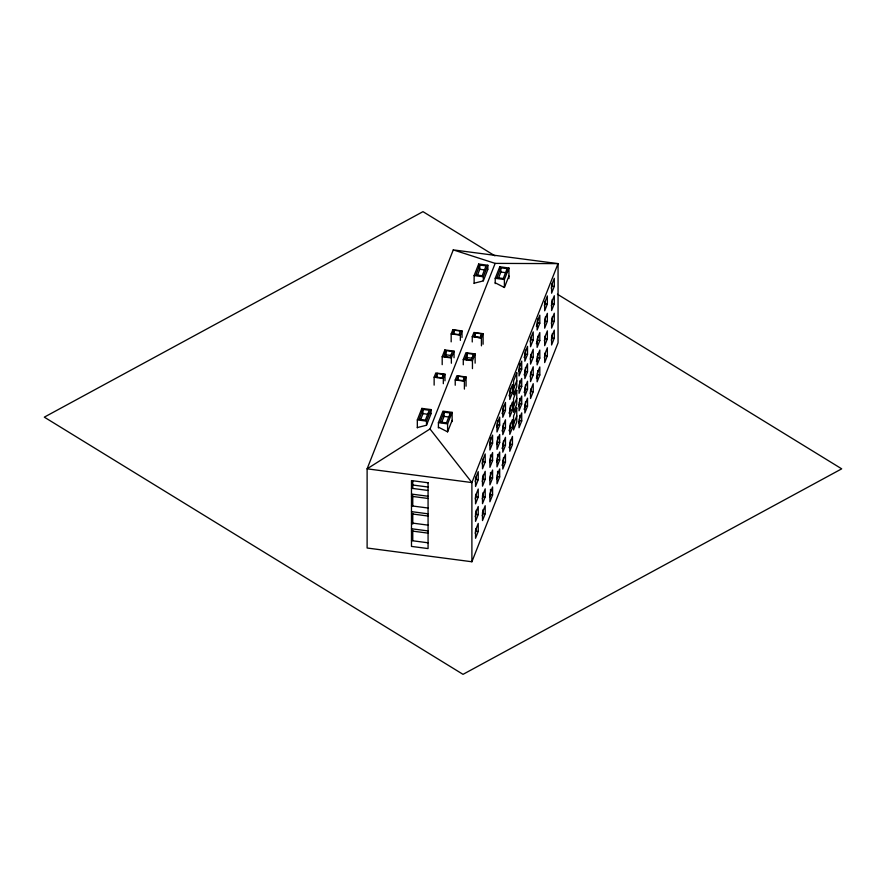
<?xml version="1.0" encoding="UTF-8"?>
<svg xmlns="http://www.w3.org/2000/svg" width="886" height="886" viewBox="0 0 886 886"><rect width="100%" height="100%" fill="white"/><g stroke="black" fill="none" stroke-linecap="round" stroke-linejoin="round"><path stroke-width="1.33" d="M453.278 249.885L367.114 468.827L367.114 548.013L471.895 561.757L558.058 342.816L558.058 263.629L453.278 249.885L495.163 263.386L558.058 263.629L471.895 482.571L471.895 561.757M417.328 427.838L417.328 419.909L421.869 408.391L431.039 409.587L431.039 413.552M434.14 385.122L434.14 377.192L435.801 372.984L444.971 374.18L444.971 380.792M442.192 364.667L442.192 356.737L444.861 349.937L454.042 351.144L454.042 357.756M451.173 341.852L451.173 333.922L452.824 329.703L462.005 330.91L462.005 337.522M474.132 283.487L474.132 275.557L478.673 264.039L487.843 265.235L487.843 269.2M422.976 409.41L419.111 419.255L425.391 420.086L429.267 410.24L422.976 409.41L422.976 413.618L420.562 419.776M437.119 373.471L435.702 377.082L441.992 377.901L443.41 374.302L437.119 373.471L437.119 377.691M446.112 350.623L443.831 356.438L450.11 357.257L452.403 351.443L446.112 350.623L446.112 354.832L445.204 357.158M454.153 330.201L452.735 333.8L459.026 334.631L460.443 331.021L454.153 330.201L454.153 334.41M479.791 265.058L475.915 274.915L482.194 275.734L486.071 265.889L479.791 265.058L479.791 269.266L477.366 275.424M426.509 425.07L426.509 421.105L431.039 409.587M443.321 383.682L443.321 378.4L444.971 374.18M451.362 363.227L451.362 357.944L454.042 351.144M460.343 340.412L460.343 335.118L462.005 330.91M483.313 280.718L483.313 276.753L487.843 265.235M431.039 413.729L426.509 425.247L417.328 427.561M487.843 269.377L483.313 280.906L474.132 283.21M430.009 428.979L471.895 482.571L367.114 468.827L430.009 428.979L495.163 263.386M438.415 427.96L438.415 422.666L442.945 411.148L452.126 412.355L452.126 421.603M455.227 385.244L455.227 379.961L456.888 375.742L466.058 376.949L466.058 386.196M463.278 364.788L463.278 359.506L465.947 352.706L475.129 353.913L475.129 363.16M472.249 341.974L472.249 336.691L473.91 332.471L483.091 333.679L483.091 344.244M495.219 283.609L495.219 278.315L499.759 266.797L508.929 268.004L508.929 278.581M444.063 412.178L440.187 422.024L446.478 422.855L450.354 412.998L444.063 412.178L444.063 416.387L441.649 422.544M458.206 376.24L456.788 379.839L463.079 380.67L464.497 377.071L458.206 376.24L458.206 380.448M467.199 353.392L464.917 359.195L471.197 360.026L473.489 354.212L467.199 353.392L467.199 357.601L466.291 359.926M475.239 332.97L473.822 336.569L480.101 337.4L481.519 333.789L475.239 332.97L475.239 337.178M500.867 267.827L496.991 277.672L503.281 278.503L507.157 268.646L500.867 267.827L500.867 272.035L498.453 278.193M447.596 431.803L447.596 423.873L452.126 412.355M464.397 389.098L464.397 381.168L466.058 376.949M472.448 368.631L472.448 360.702L475.129 353.913M481.43 345.817L481.43 337.887L483.091 333.679M504.4 287.452L504.4 279.522L508.929 268.004M452.126 420.352L447.596 431.87L438.415 427.152M508.929 276L504.4 287.518L495.219 282.8M475.261 481.663L476.159 476.712M482.228 463.965L483.114 459.014M489.626 445.171L490.512 442.889L490.512 437.551M496.714 427.152L497.6 424.881L497.6 420.872M502.052 413.596L503.392 410.185L503.392 406.176M509.04 395.809L510.391 392.398L510.391 388.389M518.753 371.123L519.65 368.853L519.65 363.504M524.113 357.523L525.453 354.112L525.453 350.103M530.249 341.918L531.146 336.968M536.384 326.325L537.724 322.914L537.724 318.905M544.392 305.98L545.289 301.03M551.325 288.382L552.211 283.431M513.559 388.932L516.771 380.781M478.23 479.658L475.549 486.48L475.549 478.462L478.23 471.64L478.23 479.658L476.159 479.381M485.196 461.96L482.505 468.783L482.505 460.764L485.196 453.942L485.196 461.96L483.114 461.695M492.594 443.166L489.903 449.988L489.903 441.97L492.594 435.148L492.594 443.166L490.512 442.889M499.682 425.147L496.991 431.969L496.991 423.951L499.682 417.129L499.682 425.147L497.6 424.881M505.463 410.451L502.783 417.273L502.783 409.254L505.463 402.432L505.463 410.451L503.392 410.185M512.462 392.664L509.782 399.486L509.782 391.468L512.462 384.646L512.462 392.664L510.391 392.398M521.721 369.13L519.041 375.941L519.041 367.923L521.721 361.111L521.721 369.13L519.65 368.853M527.524 354.378L524.844 361.2L524.844 353.182L527.524 346.36L527.524 354.378L525.453 354.112M533.217 339.914L530.537 346.736L530.537 338.718L533.217 331.896L533.217 339.914L531.146 339.637M539.807 323.191L537.115 330.013L537.115 321.995L539.807 315.172L539.807 323.191L537.724 322.914M547.36 303.976L544.68 310.798L544.68 302.779L547.36 295.957L547.36 303.976L545.289 303.71M554.293 286.377L551.601 293.2L551.601 285.181L554.293 278.359L554.293 286.377L552.211 286.1M475.261 499.028L476.159 494.089M482.228 481.342L483.114 479.071L483.114 475.062M489.626 462.536L490.512 460.266L490.512 454.917M496.714 444.528L497.6 442.258L497.6 436.909M502.052 430.961L503.392 427.55L503.392 423.541M509.04 413.175L510.391 409.775L510.391 405.766M518.753 388.5L519.65 386.23L519.65 380.88M524.113 374.889L525.453 371.478L525.453 367.469M530.249 359.284L531.146 354.345M536.384 343.702L537.724 340.29L537.724 336.281M544.392 323.346L545.289 321.075L545.289 317.066M551.325 305.748L552.211 303.477L552.211 299.468M513.559 406.441L516.771 398.279M478.23 497.035L475.549 503.846L475.549 495.828L478.23 489.017L478.23 497.035L476.159 496.758M485.196 479.337L482.505 486.159L482.505 478.141L485.196 471.319L485.196 479.337L483.114 479.071M492.594 460.543L489.903 467.354L489.903 459.336L492.594 452.524L492.594 460.543L490.512 460.266M499.682 442.524L496.991 449.346L496.991 441.328L499.682 434.505L499.682 442.524L497.6 442.258M505.463 427.827L502.783 434.649L502.783 426.631L505.463 419.809L505.463 427.827L503.392 427.55M512.462 410.041L509.782 416.863L509.782 408.845L512.462 402.022L512.462 410.041L510.391 409.775M521.721 386.495L519.041 393.318L519.041 385.299L521.721 378.477L521.721 386.495L519.65 386.23M527.524 371.755L524.844 378.577L524.844 370.558L527.524 363.736L527.524 371.755L525.453 371.478M533.217 357.291L530.537 364.102L530.537 356.083L533.217 349.272L533.217 357.291L531.146 357.014M539.807 340.567L537.115 347.378L537.115 339.36L539.807 332.549L539.807 340.567L537.724 340.29M547.36 321.352L544.68 328.163L544.68 320.145L547.36 313.334L547.36 321.352L545.289 321.075M554.293 303.754L551.601 310.565L551.601 302.547L554.293 295.736L554.293 303.754L552.211 303.477M475.261 516.538L476.159 514.268L476.159 510.258M482.228 498.851L483.114 496.57L483.114 492.561M489.626 480.046L490.512 477.775L490.512 472.426M496.714 462.038L497.6 459.756L497.6 454.418M502.052 448.471L503.392 445.06L503.392 441.051M509.04 430.685L510.391 427.274L510.391 423.264M518.753 406.01L519.65 403.728L519.65 398.39M524.113 392.398L525.453 388.987L525.453 384.978M530.249 376.794L531.146 371.854M536.384 361.211L537.724 357.8L537.724 353.791M544.392 340.855L545.289 335.916M551.325 323.257L552.211 320.987L552.211 316.978M513.559 424.084L516.771 415.922M478.23 514.533L475.549 521.356L475.549 513.337L478.23 506.515L478.23 514.533L476.159 514.268M485.196 496.847L482.505 503.669L482.505 495.651L485.196 488.828L485.196 496.847L483.114 496.57M492.594 478.041L489.903 484.863L489.903 476.845L492.594 470.023L492.594 478.041L490.512 477.775M499.682 460.033L496.991 466.856L496.991 458.837L499.682 452.015L499.682 460.033L497.6 459.756M505.463 445.337L502.783 452.148L502.783 444.13L505.463 437.319L505.463 445.337L503.392 445.06M512.462 427.55L509.782 434.373L509.782 426.354L512.462 419.532L512.462 427.55L510.391 427.274M521.721 404.005L519.041 410.827L519.041 402.809L521.721 395.987L521.721 404.005L519.65 403.728M527.524 389.264L524.844 396.086L524.844 388.057L527.524 381.246L527.524 389.264L525.453 388.987M533.217 374.789L530.537 381.611L530.537 373.593L533.217 366.771L533.217 374.789L531.146 374.523M539.807 358.066L537.115 364.888L537.115 356.87L539.807 350.048L539.807 358.066L537.724 357.8M547.36 338.862L544.68 345.673L544.68 337.655L547.36 330.843L547.36 338.862L545.289 338.585M554.293 321.253L551.601 328.075L551.601 320.056L554.293 313.234L554.293 321.253L552.211 320.987M475.261 533.438L476.159 528.499M482.228 515.752L483.114 513.481L483.114 509.472M489.626 496.957L490.512 494.676L490.512 489.338M496.714 478.938L497.6 476.668L497.6 471.319M502.052 465.371L503.392 461.971L503.392 457.962M509.04 447.596L510.391 444.185L510.391 440.176M518.753 422.91L519.65 420.64L519.65 415.29M524.113 409.31L525.453 405.899L525.453 401.89M530.249 393.705L531.146 388.755M536.384 378.112L537.724 374.7L537.724 370.691M544.392 357.767L545.289 352.816M551.325 340.158L552.211 337.887L552.211 333.878M478.23 531.445L475.549 538.267L475.549 530.249L478.23 523.427L478.23 531.445L476.159 531.168M485.196 513.747L482.505 520.569L482.505 512.551L485.196 505.729L485.196 513.747L483.114 513.481M492.594 494.953L489.903 501.775L489.903 493.757L492.594 486.935L492.594 494.953L490.512 494.676M499.682 476.934L496.991 483.756L496.991 475.738L499.682 468.915L499.682 476.934L497.6 476.668M505.463 462.237L502.783 469.059L502.783 461.041L505.463 454.219L505.463 462.237L503.392 461.971M512.462 444.451L509.782 451.273L509.782 443.255L512.462 436.433L512.462 444.451L510.391 444.185M521.721 420.916L519.041 427.728L519.041 419.709L521.721 412.898L521.721 420.916L519.65 420.64M527.524 406.165L524.844 412.987L524.844 404.968L527.524 398.146L527.524 406.165L525.453 405.899M533.217 391.701L530.537 398.523L530.537 390.505L533.217 383.682L533.217 391.701L531.146 391.424M539.807 374.977L537.115 381.8L537.115 373.77L539.807 366.959L539.807 374.977L537.724 374.7M547.36 355.762L544.68 362.584L544.68 354.566L547.36 347.744L547.36 355.762L545.289 355.485M554.293 338.164L551.601 344.986L551.601 336.957L554.293 330.146L554.293 338.164L552.211 337.887M479.791 269.266L484.819 269.931M500.867 272.035L505.895 272.7M474.132 275.557L483.313 276.753M495.219 278.315L504.4 279.522M451.173 333.922L460.343 335.118M472.249 336.691L481.43 337.887M477.753 337.511L480.267 337.832M446.112 354.832L451.14 355.496M467.199 357.601L472.227 358.254M442.192 356.737L451.362 357.944M463.278 359.506L472.448 360.702M434.14 377.192L443.321 378.4M455.227 379.961L464.397 381.168M422.976 413.618L428.016 414.283M444.063 416.387L449.091 417.051M417.328 419.909L426.509 421.105M438.415 422.666L447.596 423.873M412.765 485.019L428.082 487.023M411.481 488.286L428.071 490.467M411.481 494.078L428.071 496.249M411.481 496.293L428.071 498.464M411.481 505.862L428.071 508.032M411.481 511.643L428.071 513.825M411.481 513.858L428.071 516.04M411.481 522.962L428.071 525.143M411.481 528.754L428.071 530.935M411.481 530.969L428.071 533.139M411.481 540.615L428.071 542.797M494.931 255.844L422.987 211.654L44.3 417.151L463.024 674.346L841.7 468.838L557.449 294.241M507.157 268.646L507.157 271.803M499.759 266.797L499.759 269.444M481.519 333.789L481.519 335.894M478.673 264.039L478.673 266.675M473.489 354.212L473.489 356.316M464.497 377.071L464.497 379.175M452.824 329.703L452.824 332.35M450.354 412.998L450.354 415.102M444.861 349.937L444.861 352.584M443.41 374.302L443.41 377.458M421.869 408.391L421.869 411.026M412.765 481.164L412.765 488.485M412.765 495.573L412.765 505.817M412.765 513.293L412.765 524.124M412.765 530.271L412.765 540.56M516.771 372.829L513.559 380.98L513.559 394.813L516.771 386.661L516.771 372.829M516.771 390.338L513.559 398.49L513.559 412.322L516.771 404.16L516.771 390.338M516.771 407.97L513.559 416.132L513.559 429.965L516.771 421.802L516.771 407.97M428.071 482.759L411.481 480.589L411.481 546.407L428.071 548.578L428.071 482.759"/></g></svg>
